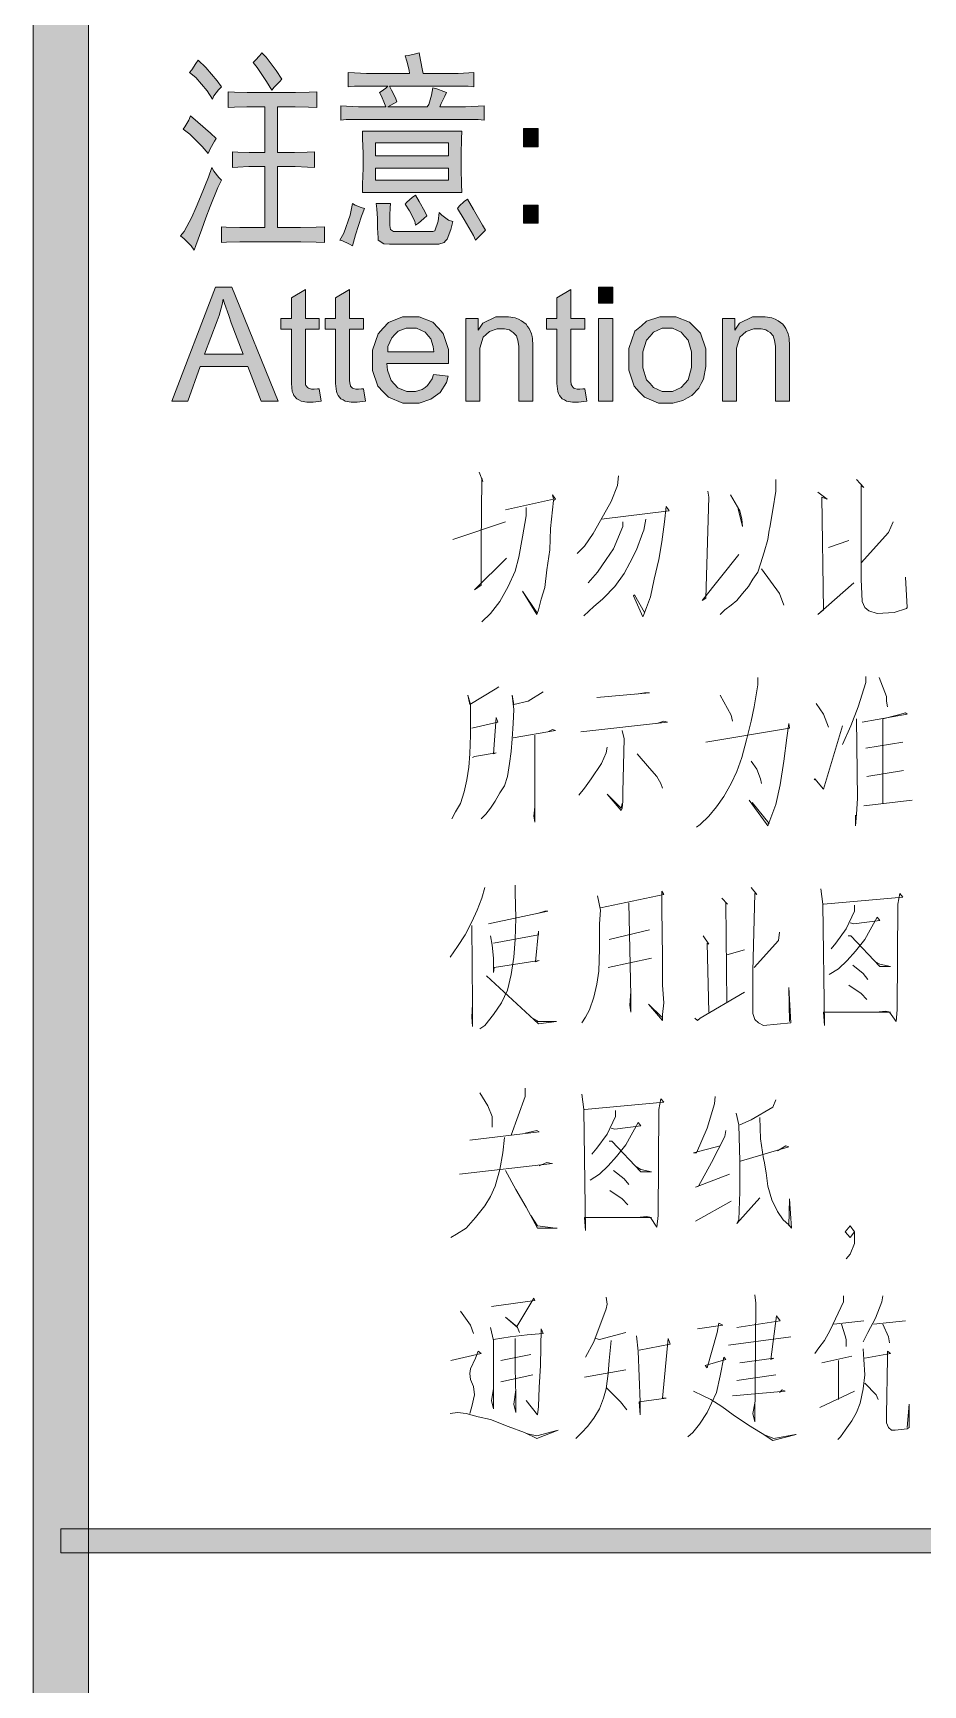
# Model space of a CAD drawing. Header units: millimetres. Extents: x 0 to 586, y 0 to 414.
# Drawn here: x 541.05 to 552.07, y 292.27 to 312.73 of the extents above; entities that cross this region are included whole.
import ezdxf

# ---------------------------------------------------------------- set-up
doc = ezdxf.new("R2010")
doc.units = ezdxf.units.MM

msp = doc.modelspace()

# ---------------------------------------------------------------- hatches: boundary and pattern name
h = msp.add_hatch(color=0)
h.dxf.hatch_style = 2
h.paths.add_polyline_path([(541.736139, 9.860139), (541.048222, 9.860139), (541.048222, 404.223361), (541.736139, 404.223361)])
h = msp.add_hatch(color=0)
h.dxf.hatch_style = 2
h.paths.add_polyline_path([(543.775194, 312.363556), (543.799889, 312.391778), (543.856333, 312.45175), (543.881028, 312.487028), (543.933944, 312.430583), (544.057417, 312.264778), (544.127972, 312.158944), (544.09975, 312.127194), (544.03625, 312.060167), (544.0045, 312.024889), (543.941, 312.130722), (543.824583, 312.303583)])
h = msp.add_hatch(color=0)
h.dxf.hatch_style = 2
h.paths.add_polyline_path([(545.24275, 312.074278), (545.175722, 312.074278), (545.027556, 312.07075), (544.949944, 312.063694), (544.949944, 312.240083), (545.031083, 312.236556), (545.17925, 312.2295), (545.24275, 312.2295), (545.708417, 312.2295), (545.704889, 312.271833), (545.676667, 312.381194), (545.6555, 312.448222), (545.697833, 312.45175), (545.786028, 312.472917), (545.831889, 312.487028), (545.846, 312.395306), (545.870694, 312.264778), (545.87775, 312.2295), (546.234056, 312.2295), (546.311667, 312.2295), (546.445722, 312.236556), (546.505694, 312.240083), (546.505694, 312.063694), (546.438667, 312.07075), (546.304611, 312.074278), (546.234056, 312.074278), (545.461472, 312.074278), (545.486167, 312.024889), (545.535556, 311.926111), (545.553194, 311.88025), (545.443833, 311.81675), (545.930667, 311.81675), (545.948306, 311.844972), (545.983583, 311.961389), (546.001222, 312.053111), (546.047083, 312.039), (546.135278, 312.00725), (546.170556, 311.993139), (546.145861, 311.947278), (546.103528, 311.859083), (546.085889, 311.81675), (546.318722, 311.81675), (546.403389, 311.81675), (546.562139, 311.823806), (546.636222, 311.827333), (546.636222, 311.650944), (546.562139, 311.658), (546.403389, 311.661528), (546.318722, 311.661528), (545.158083, 311.661528), (545.076944, 311.661528), (544.92525, 311.658), (544.858222, 311.650944), (544.858222, 311.827333), (544.928778, 311.823806), (545.080472, 311.81675), (545.158083, 311.81675), (545.415611, 311.81675), (545.4015, 311.859083), (545.362694, 311.947278), (545.338, 311.993139), (545.359167, 312.00725), (545.415611, 312.049583), (545.443833, 312.074278)])
h = msp.add_hatch(color=0)
h.dxf.hatch_style = 2
h.paths.add_polyline_path([(543.094333, 312.395306), (543.186056, 312.303583), (543.327167, 312.137778), (543.380083, 312.063694), (543.344806, 312.028417), (543.288361, 311.950806), (543.270722, 311.912), (543.203694, 312.014306), (543.062583, 312.180111), (542.984972, 312.240083), (543.013194, 312.275361), (543.066111, 312.352972)])
h = msp.add_hatch(color=0)
h.dxf.hatch_style = 2
h.paths.add_polyline_path([(544.223222, 311.993139), (544.297306, 311.993139), (544.466639, 311.996667), (544.561889, 312.003722), (544.561889, 311.806167), (544.459583, 311.813222), (544.293778, 311.81675), (544.230278, 311.81675), (544.075056, 311.81675), (544.075056, 311.248778), (544.223222, 311.248778), (544.286722, 311.248778), (544.441944, 311.255833), (544.533667, 311.259361), (544.533667, 311.065333), (544.445472, 311.068861), (544.293778, 311.075917), (544.223222, 311.075917), (544.075056, 311.075917), (544.075056, 310.320972), (544.269083, 310.320972), (544.360806, 310.320972), (544.554833, 310.328028), (544.657139, 310.331556), (544.657139, 310.137528), (544.554833, 310.141056), (544.364333, 310.144583), (544.276139, 310.144583), (543.711694, 310.144583), (543.609389, 310.144583), (543.443583, 310.141056), (543.380083, 310.137528), (543.380083, 310.331556), (543.440056, 310.328028), (543.609389, 310.320972), (543.71875, 310.320972), (543.919833, 310.320972), (543.919833, 311.075917), (543.796361, 311.075917), (543.722278, 311.075917), (543.584694, 311.068861), (543.517667, 311.065333), (543.517667, 311.259361), (543.584694, 311.255833), (543.725806, 311.248778), (543.803417, 311.248778), (543.919833, 311.248778), (543.919833, 311.81675), (543.775194, 311.81675), (543.697583, 311.81675), (543.542361, 311.813222), (543.46475, 311.806167), (543.46475, 312.003722), (543.542361, 311.996667), (543.701111, 311.993139), (543.78225, 311.993139)])
h = msp.add_hatch(color=0)
h.dxf.hatch_style = 2
h.paths.add_polyline_path([(542.999083, 311.703861), (543.087278, 311.62625), (543.246028, 311.488667), (543.316583, 311.425167), (543.295417, 311.389889), (543.2425, 311.298167), (543.217806, 311.238194), (543.143722, 311.326389), (542.9885, 311.478083), (542.907361, 311.538056), (542.928528, 311.569806), (542.977917, 311.650944)])
h = msp.add_hatch(color=0)
h.paths.add_polyline_path([(546.357528, 311.516889), (546.354, 311.421639), (546.350472, 311.231139), (546.350472, 311.135889), (546.350472, 311.047694), (546.354, 310.857194), (546.357528, 310.754889), (545.126333, 310.754889), (545.129861, 310.857194), (545.136917, 311.05475), (545.136917, 311.146472), (545.136917, 311.238194), (545.129861, 311.425167), (545.126333, 311.516889)])
h.paths.add_polyline_path([(546.19525, 311.209972), (546.19525, 311.37225), (545.288611, 311.37225), (545.288611, 311.209972)])
h.paths.add_polyline_path([(546.19525, 310.910111), (546.19525, 311.05475), (545.288611, 311.05475), (545.288611, 310.910111)])
h = msp.add_hatch(color=0)
h.dxf.hatch_style = 2
h.paths.add_polyline_path([(547.302972, 311.322861), (547.123056, 311.322861), (547.123056, 311.548639), (547.302972, 311.548639)])
h = msp.add_hatch(color=0)
h.dxf.hatch_style = 2
h.paths.add_polyline_path([(543.380083, 310.910111), (543.33775, 310.818389), (543.2425, 310.582028), (543.189583, 310.440917), (543.136667, 310.299806), (543.066111, 310.098722), (543.044944, 310.042278), (543.006139, 310.095194), (542.921472, 310.183389), (542.875611, 310.218667), (542.917944, 310.271583), (543.016722, 310.447972), (543.069639, 310.574972), (543.122556, 310.701972), (543.221333, 310.945389), (543.263667, 311.065333), (543.288361, 311.019472), (543.348333, 310.941861)])
h = msp.add_hatch(color=0)
h.dxf.hatch_style = 2
h.paths.add_polyline_path([(545.151028, 310.557333), (545.11575, 310.462083), (545.041667, 310.22925), (545.002861, 310.095194), (544.957, 310.119889), (544.879389, 310.155167), (544.847639, 310.16575), (544.897028, 310.250417), (544.974639, 310.476194), (545.002861, 310.620833), (545.038139, 310.599667), (545.112222, 310.567917)])
h = msp.add_hatch(color=0)
h.dxf.hatch_style = 2
h.paths.add_polyline_path([(545.475583, 310.620833), (545.472056, 310.564389), (545.468528, 310.472667), (545.468528, 310.433861), (545.468528, 310.405639), (545.468528, 310.345667), (545.472056, 310.320972), (545.475583, 310.296278), (545.510861, 310.271583), (545.546139, 310.271583), (546.001222, 310.271583), (546.025917, 310.278639), (546.064722, 310.398583), (546.078833, 310.507944), (546.110583, 310.472667), (546.19525, 310.412694), (546.248167, 310.395056), (546.223472, 310.296278), (546.177611, 310.176333), (546.156444, 310.155167), (546.138806, 310.137528), (546.071778, 310.116361), (546.025917, 310.116361), (545.461472, 310.116361), (545.394444, 310.119889), (545.323889, 310.16575), (545.320361, 310.204556), (545.316833, 310.239833), (545.313306, 310.331556), (545.313306, 310.384472), (545.313306, 310.433861), (545.30625, 310.553806), (545.299194, 310.620833)])
h = msp.add_hatch(color=0)
h.dxf.hatch_style = 2
h.paths.add_polyline_path([(545.786028, 310.723139), (545.828361, 310.645528), (545.898917, 310.518528), (545.923611, 310.465611), (545.888333, 310.433861), (545.821306, 310.377417), (545.786028, 310.352722), (545.775444, 310.398583), (545.708417, 310.529111), (545.6555, 310.61025), (545.676667, 310.634944), (545.743694, 310.691389)])
h = msp.add_hatch(color=0)
h.dxf.hatch_style = 2
h.paths.add_polyline_path([(546.428083, 310.67375), (546.502167, 310.543222), (546.615056, 310.352722), (546.650333, 310.289222), (546.618583, 310.253944), (546.555083, 310.193972), (546.526861, 310.16575), (546.502167, 310.222194), (546.389278, 310.41975), (546.304611, 310.557333), (546.325778, 310.585556), (546.389278, 310.642)])
h = msp.add_hatch(color=0)
h.dxf.hatch_style = 2
h.paths.add_polyline_path([(547.302972, 310.373889), (547.123056, 310.373889), (547.123056, 310.599667), (547.302972, 310.599667)])
h = msp.add_hatch(color=0)
h.paths.add_polyline_path([(542.76625, 308.172556), (543.309528, 309.583667), (543.510611, 309.583667), (544.085639, 308.172556), (543.873972, 308.172556), (543.708167, 308.599417), (543.119028, 308.599417), (542.963806, 308.172556)])
h.paths.add_polyline_path([(543.171944, 308.751111), (543.651722, 308.751111), (543.503556, 309.142694), (543.471806, 309.230889), (543.418889, 309.379056), (543.404778, 309.4355), (543.390667, 309.368472), (543.351861, 309.230889), (543.327167, 309.163861)])
h = msp.add_hatch(color=0)
h.dxf.hatch_style = 2
h.paths.add_polyline_path([(548.050861, 309.386111), (548.050861, 309.583667), (548.22725, 309.583667), (548.22725, 309.386111)])
h = msp.add_hatch(color=0)
h.dxf.hatch_style = 2
h.paths.add_polyline_path([(544.593639, 308.32425), (544.618333, 308.172556), (544.583056, 308.1655), (544.516028, 308.158444), (544.487806, 308.158444), (544.438417, 308.158444), (544.367861, 308.172556), (544.339639, 308.186667), (544.314944, 308.200778), (544.279667, 308.243111), (544.269083, 308.264278), (544.2585, 308.288972), (544.247917, 308.391278), (544.247917, 308.472417), (544.247917, 309.061556), (544.117389, 309.061556), (544.117389, 309.195611), (544.247917, 309.195611), (544.247917, 309.449611), (544.420778, 309.551917), (544.420778, 309.195611), (544.593639, 309.195611), (544.593639, 309.061556), (544.420778, 309.061556), (544.420778, 308.461833), (544.420778, 308.423028), (544.424306, 308.377167), (544.427833, 308.366583), (544.434889, 308.356), (544.449, 308.338361), (544.459583, 308.331306), (544.470167, 308.327778), (544.498389, 308.320722), (544.516028, 308.320722), (544.530139, 308.320722), (544.568944, 308.32425)])
h = msp.add_hatch(color=0)
h.dxf.hatch_style = 2
h.paths.add_polyline_path([(545.140444, 308.32425), (545.165139, 308.172556), (545.129861, 308.1655), (545.062833, 308.158444), (545.034611, 308.158444), (544.98875, 308.158444), (544.914667, 308.172556), (544.889972, 308.186667), (544.86175, 308.200778), (544.826472, 308.243111), (544.815889, 308.264278), (544.805306, 308.288972), (544.794722, 308.391278), (544.794722, 308.472417), (544.794722, 309.061556), (544.667722, 309.061556), (544.667722, 309.195611), (544.794722, 309.195611), (544.794722, 309.449611), (544.967583, 309.551917), (544.967583, 309.195611), (545.140444, 309.195611), (545.140444, 309.061556), (544.967583, 309.061556), (544.967583, 308.461833), (544.967583, 308.423028), (544.974639, 308.377167), (544.978167, 308.366583), (544.981694, 308.356), (544.995806, 308.338361), (545.006389, 308.331306), (545.016972, 308.327778), (545.045194, 308.320722), (545.066361, 308.320722), (545.080472, 308.320722), (545.11575, 308.32425)])
h = msp.add_hatch(color=0)
h.dxf.hatch_style = 2
h.paths.add_polyline_path([(547.881528, 308.32425), (547.906222, 308.172556), (547.870944, 308.1655), (547.803917, 308.158444), (547.775694, 308.158444), (547.729833, 308.158444), (547.65575, 308.172556), (547.631056, 308.186667), (547.602833, 308.200778), (547.567556, 308.243111), (547.556972, 308.264278), (547.546389, 308.288972), (547.535806, 308.391278), (547.535806, 308.472417), (547.535806, 309.061556), (547.405278, 309.061556), (547.405278, 309.195611), (547.535806, 309.195611), (547.535806, 309.449611), (547.708667, 309.551917), (547.708667, 309.195611), (547.881528, 309.195611), (547.881528, 309.061556), (547.708667, 309.061556), (547.708667, 308.461833), (547.708667, 308.423028), (547.712194, 308.377167), (547.71925, 308.366583), (547.722778, 308.356), (547.736889, 308.338361), (547.747472, 308.331306), (547.758056, 308.327778), (547.786278, 308.320722), (547.807444, 308.320722), (547.821556, 308.320722), (547.856833, 308.32425)])
h = msp.add_hatch(color=0)
h.paths.add_polyline_path([(546.008278, 308.500639), (546.188194, 308.479472), (546.167028, 308.401861), (546.089417, 308.278389), (546.032972, 308.236056), (545.973, 308.193722), (545.828361, 308.147861), (545.740167, 308.147861), (545.627278, 308.147861), (545.450889, 308.218417), (545.383861, 308.285444), (545.316833, 308.356), (545.253333, 308.550028), (545.253333, 308.6735), (545.253333, 308.804028), (545.320361, 309.005111), (545.383861, 309.075667), (545.450889, 309.146222), (545.62375, 309.216778), (545.729583, 309.216778), (545.831889, 309.216778), (546.001222, 309.14975), (546.064722, 309.079194), (546.128222, 309.008639), (546.19525, 308.811083), (546.19525, 308.684083), (546.19525, 308.655861), (546.19525, 308.638222), (545.429722, 308.638222), (545.436778, 308.553556), (545.482639, 308.426556), (545.524972, 308.380694), (545.567306, 308.334833), (545.676667, 308.2925), (545.740167, 308.2925), (545.786028, 308.2925), (545.867167, 308.317194), (545.902444, 308.341889), (545.934194, 308.366583), (545.990639, 308.447722)])
h.paths.add_polyline_path([(545.440306, 308.782861), (546.011806, 308.782861), (546.00475, 308.846361), (545.973, 308.941611), (545.944778, 308.976889), (545.902444, 309.026278), (545.796611, 309.075667), (545.729583, 309.075667), (545.669611, 309.075667), (545.570833, 309.036861), (545.5285, 308.994528), (545.489694, 308.955722), (545.443833, 308.849889)])
h = msp.add_hatch(color=0)
h.dxf.hatch_style = 2
h.paths.add_polyline_path([(546.406917, 308.172556), (546.406917, 309.195611), (546.562139, 309.195611), (546.562139, 309.050972), (546.618583, 309.135639), (546.780861, 309.216778), (546.886694, 309.216778), (546.936083, 309.216778), (547.02075, 309.202667), (547.059556, 309.185028), (547.098361, 309.167389), (547.154806, 309.125056), (547.172444, 309.096833), (547.193611, 309.072139), (547.221833, 309.005111), (547.228889, 308.969833), (547.232417, 308.945139), (547.235944, 308.860472), (547.235944, 308.8005), (547.235944, 308.172556), (547.063083, 308.172556), (547.063083, 308.793444), (547.063083, 308.846361), (547.0525, 308.9275), (547.041917, 308.952194), (547.034861, 308.980417), (546.996056, 309.02275), (546.971361, 309.036861), (546.946667, 309.0545), (546.886694, 309.068611), (546.851417, 309.068611), (546.794972, 309.068611), (546.699722, 309.033333), (546.660917, 308.998056), (546.622111, 308.962778), (546.579778, 308.828722), (546.579778, 308.729944), (546.579778, 308.172556)])
h = msp.add_hatch(color=0)
h.dxf.hatch_style = 2
h.paths.add_polyline_path([(548.050861, 308.172556), (548.050861, 309.195611), (548.22725, 309.195611), (548.22725, 308.172556)])
h = msp.add_hatch(color=0)
h.paths.add_polyline_path([(548.424806, 308.684083), (548.424806, 308.825194), (548.502417, 309.036861), (548.583556, 309.103889), (548.647056, 309.160333), (548.809333, 309.216778), (548.904583, 309.216778), (549.010417, 309.216778), (549.17975, 309.14975), (549.246778, 309.079194), (549.313806, 309.012167), (549.380833, 308.818139), (549.380833, 308.698194), (549.380833, 308.599417), (549.352611, 308.444194), (549.324389, 308.38775), (549.292639, 308.331306), (549.207972, 308.243111), (549.151528, 308.211361), (549.095083, 308.179611), (548.971611, 308.147861), (548.904583, 308.147861), (548.795222, 308.147861), (548.622361, 308.218417), (548.555333, 308.285444), (548.491833, 308.356), (548.424806, 308.553556)])
h.paths.add_polyline_path([(548.601194, 308.684083), (548.601194, 308.585306), (548.643528, 308.437139), (548.689389, 308.38775), (548.731722, 308.341889), (548.837556, 308.2925), (548.904583, 308.2925), (548.968083, 308.2925), (549.073917, 308.341889), (549.119778, 308.391278), (549.162111, 308.437139), (549.204444, 308.588833), (549.204444, 308.687611), (549.204444, 308.782861), (549.162111, 308.9275), (549.11625, 308.976889), (549.073917, 309.026278), (548.968083, 309.075667), (548.904583, 309.075667), (548.837556, 309.075667), (548.731722, 309.026278), (548.689389, 308.976889), (548.643528, 308.9275), (548.601194, 308.782861)])
h = msp.add_hatch(color=0)
h.dxf.hatch_style = 2
h.paths.add_polyline_path([(549.585444, 308.172556), (549.585444, 309.195611), (549.740667, 309.195611), (549.740667, 309.050972), (549.797111, 309.135639), (549.959389, 309.216778), (550.06875, 309.216778), (550.114611, 309.216778), (550.199278, 309.202667), (550.238083, 309.185028), (550.276889, 309.167389), (550.333333, 309.125056), (550.3545, 309.096833), (550.372139, 309.072139), (550.400361, 309.005111), (550.407417, 308.969833), (550.410944, 308.945139), (550.414472, 308.860472), (550.414472, 308.8005), (550.414472, 308.172556), (550.241611, 308.172556), (550.241611, 308.793444), (550.241611, 308.846361), (550.231028, 308.9275), (550.223972, 308.952194), (550.213389, 308.980417), (550.178111, 309.02275), (550.149889, 309.036861), (550.125194, 309.0545), (550.065222, 309.068611), (550.029944, 309.068611), (549.9735, 309.068611), (549.87825, 309.033333), (549.839444, 308.998056), (549.800639, 308.962778), (549.758306, 308.828722), (549.758306, 308.729944), (549.758306, 308.172556)])
h = msp.add_hatch(color=0)
h.dxf.hatch_style = 2
h.paths.add_polyline_path([(541.390417, 293.906222), (541.390417, 294.202556), (575.772139, 294.202556), (575.772139, 293.906222)])

# ---------------------------------------------------------------- linework, layer by layer
at = {"color": 0, "lineweight": 0}
for points in [[(541.736139, 9.860139), (541.048222, 9.860139), (541.048222, 404.223361), (541.736139, 404.223361)], [(543.775194, 312.363556), (543.799889, 312.391778), (543.856333, 312.45175), (543.881028, 312.487028), (543.933944, 312.430583), (544.057417, 312.264778), (544.127972, 312.158944), (544.09975, 312.127194), (544.03625, 312.060167), (544.0045, 312.024889), (543.941, 312.130722), (543.824583, 312.303583)], [(545.24275, 312.074278), (545.175722, 312.074278), (545.027556, 312.07075), (544.949944, 312.063694), (544.949944, 312.240083), (545.031083, 312.236556), (545.17925, 312.2295), (545.24275, 312.2295), (545.708417, 312.2295), (545.704889, 312.271833), (545.676667, 312.381194), (545.6555, 312.448222), (545.697833, 312.45175), (545.786028, 312.472917), (545.831889, 312.487028), (545.846, 312.395306), (545.870694, 312.264778), (545.87775, 312.2295), (546.234056, 312.2295), (546.311667, 312.2295), (546.445722, 312.236556), (546.505694, 312.240083), (546.505694, 312.063694), (546.438667, 312.07075), (546.304611, 312.074278), (546.234056, 312.074278), (545.461472, 312.074278), (545.486167, 312.024889), (545.535556, 311.926111), (545.553194, 311.88025), (545.443833, 311.81675), (545.930667, 311.81675), (545.948306, 311.844972), (545.983583, 311.961389), (546.001222, 312.053111), (546.047083, 312.039), (546.135278, 312.00725), (546.170556, 311.993139), (546.145861, 311.947278), (546.103528, 311.859083), (546.085889, 311.81675), (546.318722, 311.81675), (546.403389, 311.81675), (546.562139, 311.823806), (546.636222, 311.827333), (546.636222, 311.650944), (546.562139, 311.658), (546.403389, 311.661528), (546.318722, 311.661528), (545.158083, 311.661528), (545.076944, 311.661528), (544.92525, 311.658), (544.858222, 311.650944), (544.858222, 311.827333), (544.928778, 311.823806), (545.080472, 311.81675), (545.158083, 311.81675), (545.415611, 311.81675), (545.4015, 311.859083), (545.362694, 311.947278), (545.338, 311.993139), (545.359167, 312.00725), (545.415611, 312.049583), (545.443833, 312.074278)], [(543.094333, 312.395306), (543.186056, 312.303583), (543.327167, 312.137778), (543.380083, 312.063694), (543.344806, 312.028417), (543.288361, 311.950806), (543.270722, 311.912), (543.203694, 312.014306), (543.062583, 312.180111), (542.984972, 312.240083), (543.013194, 312.275361), (543.066111, 312.352972)], [(544.223222, 311.993139), (544.297306, 311.993139), (544.466639, 311.996667), (544.561889, 312.003722), (544.561889, 311.806167), (544.459583, 311.813222), (544.293778, 311.81675), (544.230278, 311.81675), (544.075056, 311.81675), (544.075056, 311.248778), (544.223222, 311.248778), (544.286722, 311.248778), (544.441944, 311.255833), (544.533667, 311.259361), (544.533667, 311.065333), (544.445472, 311.068861), (544.293778, 311.075917), (544.223222, 311.075917), (544.075056, 311.075917), (544.075056, 310.320972), (544.269083, 310.320972), (544.360806, 310.320972), (544.554833, 310.328028), (544.657139, 310.331556), (544.657139, 310.137528), (544.554833, 310.141056), (544.364333, 310.144583), (544.276139, 310.144583), (543.711694, 310.144583), (543.609389, 310.144583), (543.443583, 310.141056), (543.380083, 310.137528), (543.380083, 310.331556), (543.440056, 310.328028), (543.609389, 310.320972), (543.71875, 310.320972), (543.919833, 310.320972), (543.919833, 311.075917), (543.796361, 311.075917), (543.722278, 311.075917), (543.584694, 311.068861), (543.517667, 311.065333), (543.517667, 311.259361), (543.584694, 311.255833), (543.725806, 311.248778), (543.803417, 311.248778), (543.919833, 311.248778), (543.919833, 311.81675), (543.775194, 311.81675), (543.697583, 311.81675), (543.542361, 311.813222), (543.46475, 311.806167), (543.46475, 312.003722), (543.542361, 311.996667), (543.701111, 311.993139), (543.78225, 311.993139)], [(542.999083, 311.703861), (543.087278, 311.62625), (543.246028, 311.488667), (543.316583, 311.425167), (543.295417, 311.389889), (543.2425, 311.298167), (543.217806, 311.238194), (543.143722, 311.326389), (542.9885, 311.478083), (542.907361, 311.538056), (542.928528, 311.569806), (542.977917, 311.650944)], [(546.357528, 311.516889), (546.354, 311.421639), (546.350472, 311.231139), (546.350472, 311.135889), (546.350472, 311.047694), (546.354, 310.857194), (546.357528, 310.754889), (545.126333, 310.754889), (545.129861, 310.857194), (545.136917, 311.05475), (545.136917, 311.146472), (545.136917, 311.238194), (545.129861, 311.425167), (545.126333, 311.516889)], [(547.302972, 311.322861), (547.123056, 311.322861), (547.123056, 311.548639), (547.302972, 311.548639)], [(546.19525, 311.209972), (546.19525, 311.37225), (545.288611, 311.37225), (545.288611, 311.209972)], [(543.380083, 310.910111), (543.33775, 310.818389), (543.2425, 310.582028), (543.189583, 310.440917), (543.136667, 310.299806), (543.066111, 310.098722), (543.044944, 310.042278), (543.006139, 310.095194), (542.921472, 310.183389), (542.875611, 310.218667), (542.917944, 310.271583), (543.016722, 310.447972), (543.069639, 310.574972), (543.122556, 310.701972), (543.221333, 310.945389), (543.263667, 311.065333), (543.288361, 311.019472), (543.348333, 310.941861)], [(546.19525, 310.910111), (546.19525, 311.05475), (545.288611, 311.05475), (545.288611, 310.910111)], [(545.151028, 310.557333), (545.11575, 310.462083), (545.041667, 310.22925), (545.002861, 310.095194), (544.957, 310.119889), (544.879389, 310.155167), (544.847639, 310.16575), (544.897028, 310.250417), (544.974639, 310.476194), (545.002861, 310.620833), (545.038139, 310.599667), (545.112222, 310.567917)], [(545.475583, 310.620833), (545.472056, 310.564389), (545.468528, 310.472667), (545.468528, 310.433861), (545.468528, 310.405639), (545.468528, 310.345667), (545.472056, 310.320972), (545.475583, 310.296278), (545.510861, 310.271583), (545.546139, 310.271583), (546.001222, 310.271583), (546.025917, 310.278639), (546.064722, 310.398583), (546.078833, 310.507944), (546.110583, 310.472667), (546.19525, 310.412694), (546.248167, 310.395056), (546.223472, 310.296278), (546.177611, 310.176333), (546.156444, 310.155167), (546.138806, 310.137528), (546.071778, 310.116361), (546.025917, 310.116361), (545.461472, 310.116361), (545.394444, 310.119889), (545.323889, 310.16575), (545.320361, 310.204556), (545.316833, 310.239833), (545.313306, 310.331556), (545.313306, 310.384472), (545.313306, 310.433861), (545.30625, 310.553806), (545.299194, 310.620833)], [(545.786028, 310.723139), (545.828361, 310.645528), (545.898917, 310.518528), (545.923611, 310.465611), (545.888333, 310.433861), (545.821306, 310.377417), (545.786028, 310.352722), (545.775444, 310.398583), (545.708417, 310.529111), (545.6555, 310.61025), (545.676667, 310.634944), (545.743694, 310.691389)], [(546.428083, 310.67375), (546.502167, 310.543222), (546.615056, 310.352722), (546.650333, 310.289222), (546.618583, 310.253944), (546.555083, 310.193972), (546.526861, 310.16575), (546.502167, 310.222194), (546.389278, 310.41975), (546.304611, 310.557333), (546.325778, 310.585556), (546.389278, 310.642)], [(547.302972, 310.373889), (547.123056, 310.373889), (547.123056, 310.599667), (547.302972, 310.599667)], [(542.76625, 308.172556), (543.309528, 309.583667), (543.510611, 309.583667), (544.085639, 308.172556), (543.873972, 308.172556), (543.708167, 308.599417), (543.119028, 308.599417), (542.963806, 308.172556)], [(548.050861, 309.386111), (548.050861, 309.583667), (548.22725, 309.583667), (548.22725, 309.386111)], [(543.171944, 308.751111), (543.651722, 308.751111), (543.503556, 309.142694), (543.471806, 309.230889), (543.418889, 309.379056), (543.404778, 309.4355), (543.390667, 309.368472), (543.351861, 309.230889), (543.327167, 309.163861)], [(544.593639, 308.32425), (544.618333, 308.172556), (544.583056, 308.1655), (544.516028, 308.158444), (544.487806, 308.158444), (544.438417, 308.158444), (544.367861, 308.172556), (544.339639, 308.186667), (544.314944, 308.200778), (544.279667, 308.243111), (544.269083, 308.264278), (544.2585, 308.288972), (544.247917, 308.391278), (544.247917, 308.472417), (544.247917, 309.061556), (544.117389, 309.061556), (544.117389, 309.195611), (544.247917, 309.195611), (544.247917, 309.449611), (544.420778, 309.551917), (544.420778, 309.195611), (544.593639, 309.195611), (544.593639, 309.061556), (544.420778, 309.061556), (544.420778, 308.461833), (544.420778, 308.423028), (544.424306, 308.377167), (544.427833, 308.366583), (544.434889, 308.356), (544.449, 308.338361), (544.459583, 308.331306), (544.470167, 308.327778), (544.498389, 308.320722), (544.516028, 308.320722), (544.530139, 308.320722), (544.568944, 308.32425)], [(545.140444, 308.32425), (545.165139, 308.172556), (545.129861, 308.1655), (545.062833, 308.158444), (545.034611, 308.158444), (544.98875, 308.158444), (544.914667, 308.172556), (544.889972, 308.186667), (544.86175, 308.200778), (544.826472, 308.243111), (544.815889, 308.264278), (544.805306, 308.288972), (544.794722, 308.391278), (544.794722, 308.472417), (544.794722, 309.061556), (544.667722, 309.061556), (544.667722, 309.195611), (544.794722, 309.195611), (544.794722, 309.449611), (544.967583, 309.551917), (544.967583, 309.195611), (545.140444, 309.195611), (545.140444, 309.061556), (544.967583, 309.061556), (544.967583, 308.461833), (544.967583, 308.423028), (544.974639, 308.377167), (544.978167, 308.366583), (544.981694, 308.356), (544.995806, 308.338361), (545.006389, 308.331306), (545.016972, 308.327778), (545.045194, 308.320722), (545.066361, 308.320722), (545.080472, 308.320722), (545.11575, 308.32425)], [(547.881528, 308.32425), (547.906222, 308.172556), (547.870944, 308.1655), (547.803917, 308.158444), (547.775694, 308.158444), (547.729833, 308.158444), (547.65575, 308.172556), (547.631056, 308.186667), (547.602833, 308.200778), (547.567556, 308.243111), (547.556972, 308.264278), (547.546389, 308.288972), (547.535806, 308.391278), (547.535806, 308.472417), (547.535806, 309.061556), (547.405278, 309.061556), (547.405278, 309.195611), (547.535806, 309.195611), (547.535806, 309.449611), (547.708667, 309.551917), (547.708667, 309.195611), (547.881528, 309.195611), (547.881528, 309.061556), (547.708667, 309.061556), (547.708667, 308.461833), (547.708667, 308.423028), (547.712194, 308.377167), (547.71925, 308.366583), (547.722778, 308.356), (547.736889, 308.338361), (547.747472, 308.331306), (547.758056, 308.327778), (547.786278, 308.320722), (547.807444, 308.320722), (547.821556, 308.320722), (547.856833, 308.32425)], [(546.008278, 308.500639), (546.188194, 308.479472), (546.167028, 308.401861), (546.089417, 308.278389), (546.032972, 308.236056), (545.973, 308.193722), (545.828361, 308.147861), (545.740167, 308.147861), (545.627278, 308.147861), (545.450889, 308.218417), (545.383861, 308.285444), (545.316833, 308.356), (545.253333, 308.550028), (545.253333, 308.6735), (545.253333, 308.804028), (545.320361, 309.005111), (545.383861, 309.075667), (545.450889, 309.146222), (545.62375, 309.216778), (545.729583, 309.216778), (545.831889, 309.216778), (546.001222, 309.14975), (546.064722, 309.079194), (546.128222, 309.008639), (546.19525, 308.811083), (546.19525, 308.684083), (546.19525, 308.655861), (546.19525, 308.638222), (545.429722, 308.638222), (545.436778, 308.553556), (545.482639, 308.426556), (545.524972, 308.380694), (545.567306, 308.334833), (545.676667, 308.2925), (545.740167, 308.2925), (545.786028, 308.2925), (545.867167, 308.317194), (545.902444, 308.341889), (545.934194, 308.366583), (545.990639, 308.447722)], [(546.406917, 308.172556), (546.406917, 309.195611), (546.562139, 309.195611), (546.562139, 309.050972), (546.618583, 309.135639), (546.780861, 309.216778), (546.886694, 309.216778), (546.936083, 309.216778), (547.02075, 309.202667), (547.059556, 309.185028), (547.098361, 309.167389), (547.154806, 309.125056), (547.172444, 309.096833), (547.193611, 309.072139), (547.221833, 309.005111), (547.228889, 308.969833), (547.232417, 308.945139), (547.235944, 308.860472), (547.235944, 308.8005), (547.235944, 308.172556), (547.063083, 308.172556), (547.063083, 308.793444), (547.063083, 308.846361), (547.0525, 308.9275), (547.041917, 308.952194), (547.034861, 308.980417), (546.996056, 309.02275), (546.971361, 309.036861), (546.946667, 309.0545), (546.886694, 309.068611), (546.851417, 309.068611), (546.794972, 309.068611), (546.699722, 309.033333), (546.660917, 308.998056), (546.622111, 308.962778), (546.579778, 308.828722), (546.579778, 308.729944), (546.579778, 308.172556)], [(548.050861, 308.172556), (548.050861, 309.195611), (548.22725, 309.195611), (548.22725, 308.172556)], [(548.424806, 308.684083), (548.424806, 308.825194), (548.502417, 309.036861), (548.583556, 309.103889), (548.647056, 309.160333), (548.809333, 309.216778), (548.904583, 309.216778), (549.010417, 309.216778), (549.17975, 309.14975), (549.246778, 309.079194), (549.313806, 309.012167), (549.380833, 308.818139), (549.380833, 308.698194), (549.380833, 308.599417), (549.352611, 308.444194), (549.324389, 308.38775), (549.292639, 308.331306), (549.207972, 308.243111), (549.151528, 308.211361), (549.095083, 308.179611), (548.971611, 308.147861), (548.904583, 308.147861), (548.795222, 308.147861), (548.622361, 308.218417), (548.555333, 308.285444), (548.491833, 308.356), (548.424806, 308.553556)], [(549.585444, 308.172556), (549.585444, 309.195611), (549.740667, 309.195611), (549.740667, 309.050972), (549.797111, 309.135639), (549.959389, 309.216778), (550.06875, 309.216778), (550.114611, 309.216778), (550.199278, 309.202667), (550.238083, 309.185028), (550.276889, 309.167389), (550.333333, 309.125056), (550.3545, 309.096833), (550.372139, 309.072139), (550.400361, 309.005111), (550.407417, 308.969833), (550.410944, 308.945139), (550.414472, 308.860472), (550.414472, 308.8005), (550.414472, 308.172556), (550.241611, 308.172556), (550.241611, 308.793444), (550.241611, 308.846361), (550.231028, 308.9275), (550.223972, 308.952194), (550.213389, 308.980417), (550.178111, 309.02275), (550.149889, 309.036861), (550.125194, 309.0545), (550.065222, 309.068611), (550.029944, 309.068611), (549.9735, 309.068611), (549.87825, 309.033333), (549.839444, 308.998056), (549.800639, 308.962778), (549.758306, 308.828722), (549.758306, 308.729944), (549.758306, 308.172556)], [(545.440306, 308.782861), (546.011806, 308.782861), (546.00475, 308.846361), (545.973, 308.941611), (545.944778, 308.976889), (545.902444, 309.026278), (545.796611, 309.075667), (545.729583, 309.075667), (545.669611, 309.075667), (545.570833, 309.036861), (545.5285, 308.994528), (545.489694, 308.955722), (545.443833, 308.849889)], [(548.601194, 308.684083), (548.601194, 308.585306), (548.643528, 308.437139), (548.689389, 308.38775), (548.731722, 308.341889), (548.837556, 308.2925), (548.904583, 308.2925), (548.968083, 308.2925), (549.073917, 308.341889), (549.119778, 308.391278), (549.162111, 308.437139), (549.204444, 308.588833), (549.204444, 308.687611), (549.204444, 308.782861), (549.162111, 308.9275), (549.11625, 308.976889), (549.073917, 309.026278), (548.968083, 309.075667), (548.904583, 309.075667), (548.837556, 309.075667), (548.731722, 309.026278), (548.689389, 308.976889), (548.643528, 308.9275), (548.601194, 308.782861)], [(541.390417, 293.906222), (541.390417, 294.202556), (575.772139, 294.202556), (575.772139, 293.906222)]]:
    msp.add_lwpolyline(points, close=True, dxfattribs=at)
for points in [[(546.572722, 307.290611), (546.618583, 307.174194), (546.608, 307.216528), (546.597417, 306.3875), (546.597417, 305.890083), (546.516278, 305.833639), (546.911389, 306.225222)], [(548.297806, 307.24475), (548.287222, 307.128333), (548.206083, 306.92725), (548.075556, 306.690889), (547.983833, 306.532139), (547.878, 306.373389), (547.786278, 306.285194)], [(550.245139, 307.202417), (550.245139, 307.086), (550.245139, 307.057778), (550.209861, 306.824944), (550.174583, 306.606222), (550.164, 306.574472), (550.149889, 306.458056), (550.104028, 306.299306), (550.058167, 306.154667), (550.022889, 306.052361), (549.962917, 305.964167), (549.906472, 305.875972), (549.835917, 305.787778), (549.765361, 305.703111), (549.694806, 305.643139), (549.613667, 305.586694), (549.557222, 305.526722)], [(551.247028, 307.202417), (551.33875, 307.100111), (551.303472, 307.128333), (551.303472, 306.824944), (551.303472, 306.518028), (551.303472, 306.239333), (551.303472, 306.03825), (551.303472, 306.024139), (551.303472, 305.964167), (551.317583, 305.689), (551.349333, 305.614917), (551.398722, 305.572583), (551.501028, 305.540833), (551.712694, 305.554944), (551.864389, 305.600806), (551.874972, 305.614917), (551.853806, 305.992389)], [(546.900806, 306.824944), (547.493472, 306.955472), (547.482889, 307.011917), (547.518167, 306.955472), (547.493472, 306.941361), (547.458194, 306.592111), (547.447611, 306.327528), (547.412333, 306.080583), (547.387639, 305.861861), (547.341778, 305.717222), (547.3065, 305.586694), (547.285333, 305.526722), (547.108944, 305.819528), (547.285333, 305.554944)], [(549.405528, 307.057778), (549.416111, 306.983694), (549.380833, 305.731333), (549.334972, 305.703111), (549.790056, 306.271083)], [(549.684222, 307.011917), (549.800639, 306.810833), (549.825333, 306.708528), (549.835917, 306.620333), (549.779472, 306.839056)], [(550.76725, 307.043667), (550.883667, 306.955472), (550.816639, 306.983694), (550.837806, 305.586694), (550.76725, 305.526722), (551.21175, 305.921833)], [(547.154806, 306.853167), (547.154806, 306.750861), (547.108944, 306.489806), (547.063083, 306.239333), (547.017222, 306.066472), (546.932556, 305.875972), (546.83025, 305.689), (546.713833, 305.540833), (546.608, 305.438528)], [(548.636472, 306.708528), (548.611778, 306.574472), (548.601194, 306.54625), (548.520056, 306.327528), (548.438917, 306.168778), (548.368361, 306.03825), (548.251944, 305.875972), (548.110833, 305.731333), (548.10025, 305.717222), (547.994417, 305.629028), (547.867417, 305.512611)], [(548.089667, 306.708528), (548.92575, 306.810833), (548.890472, 306.867278), (548.869306, 306.676778), (548.834028, 306.429833), (548.79875, 306.211111), (548.742306, 305.964167), (548.692917, 305.745444), (548.647056, 305.614917), (548.611778, 305.526722), (548.601194, 305.4985), (548.484778, 305.759556), (548.495361, 305.773667), (548.622361, 305.554944)], [(546.248167, 306.458056), (546.900806, 306.676778)], [(548.35425, 306.676778), (548.35425, 306.620333), (548.237833, 306.341639), (548.146111, 306.211111), (548.040278, 306.052361), (547.923861, 305.921833)], [(551.303472, 306.168778), (551.642139, 306.54625), (551.702111, 306.676778)], [(550.897778, 306.359278), (551.151778, 306.443944)], [(550.347444, 305.643139), (550.291, 305.787778), (550.06875, 306.094694)], [(550.022889, 304.747083), (550.022889, 304.658889), (549.977028, 304.383722), (549.94175, 304.207333), (549.881778, 303.9745), (549.825333, 303.755778), (549.765361, 303.582917), (549.694806, 303.43475), (549.603083, 303.276), (549.511361, 303.145472), (549.416111, 303.029056), (549.310278, 302.92675), (549.264417, 302.895)], [(551.363444, 304.761194), (551.363444, 304.687111), (551.268194, 304.383722), (551.176472, 304.150889), (551.070639, 303.918056)], [(551.525722, 304.747083), (551.617444, 304.51425), (551.617444, 304.454278), (551.631556, 304.383722)], [(546.816139, 304.630667), (546.770278, 304.602444), (546.456306, 304.411944), (546.431611, 304.528361), (546.466889, 304.411944), (546.466889, 304.034472), (546.456306, 303.801639), (546.445722, 303.639361), (546.421028, 303.480611), (546.38575, 303.332444), (546.339889, 303.187806), (546.279917, 303.0855), (546.234056, 302.997306)], [(547.366472, 304.570694), (547.1795, 304.454278), (547.003111, 304.411944), (546.981944, 304.528361), (547.003111, 304.351972), (546.992528, 304.179111), (546.981944, 303.988611), (546.967833, 303.829861), (546.946667, 303.681694), (546.921972, 303.522944), (546.886694, 303.406528), (546.83025, 303.318333), (546.770278, 303.216028), (546.713833, 303.131361), (546.653861, 303.057278), (546.597417, 302.997306)], [(548.029694, 304.500139), (548.682333, 304.556583), (548.622361, 304.556583), (548.520056, 304.542472)], [(549.708917, 304.207333), (549.694806, 304.281417), (549.557222, 304.528361)], [(546.491583, 303.755778), (546.516278, 303.769889), (546.784389, 303.81575), (546.749111, 303.801639), (546.784389, 304.253194), (546.805556, 304.193222), (546.481, 304.119139)], [(550.746083, 304.426056), (550.837806, 304.295528), (550.897778, 304.13325)], [(551.317583, 304.193222), (551.874972, 304.295528), (551.853806, 304.309639), (551.747972, 304.281417), (551.571583, 304.235556), (551.571583, 303.187806)], [(546.992528, 304.002722), (547.518167, 304.090917), (547.482889, 304.105028), (547.422917, 304.076806)], [(547.832139, 304.076806), (548.904583, 304.193222), (548.858722, 304.207333), (548.774056, 304.179111)], [(548.343667, 304.090917), (548.368361, 303.988611), (548.35425, 303.332444), (548.35425, 303.216028), (548.343667, 303.131361), (548.333083, 303.099611), (548.156694, 303.304222), (548.333083, 303.131361), (548.343667, 303.187806)], [(549.917056, 303.230139), (550.128722, 302.940861), (550.149889, 302.912639), (550.245139, 303.173694), (550.301583, 303.420639), (550.347444, 303.713444), (550.382722, 304.002722), (550.407417, 304.179111), (550.418, 304.119139), (549.380833, 303.946278)], [(550.721389, 303.480611), (550.731972, 303.494722), (550.837806, 303.364194), (551.070639, 304.150889)], [(551.247028, 304.235556), (551.257611, 303.247778), (551.247028, 303.057278), (551.232917, 302.912639), (551.232917, 303.043167)], [(547.260639, 304.034472), (547.260639, 302.954972), (547.250056, 303.029056), (547.260639, 303.145472)], [(548.156694, 303.886306), (548.146111, 303.81575), (548.089667, 303.681694), (547.959139, 303.494722), (547.878, 303.378306), (547.807444, 303.290111)], [(551.363444, 303.872194), (551.818528, 303.946278)], [(548.530639, 303.801639), (548.682333, 303.62525), (548.774056, 303.522944), (548.823444, 303.43475), (548.844611, 303.378306)], [(549.94175, 303.713444), (550.012306, 303.611139), (550.058167, 303.494722), (550.06875, 303.43475)], [(551.374028, 303.522944), (551.829111, 303.597028)], [(551.33875, 303.159583), (551.934944, 303.230139)], [(549.952333, 303.201917), (550.164, 302.940861), (550.149889, 302.940861)], [(546.643278, 302.147111), (546.608, 302.013056), (546.548028, 301.868417), (546.481, 301.723778), (546.399861, 301.5615), (546.304611, 301.416861), (546.212889, 301.286333)], [(547.017222, 302.175333), (547.017222, 302.087139), (547.027806, 301.766111), (547.017222, 301.505056), (547.003111, 301.286333), (546.967833, 301.067611), (546.921972, 300.877111), (546.851417, 300.718361), (546.749111, 300.573722), (546.643278, 300.439667), (546.583306, 300.397333)], [(548.040278, 302.044806), (548.075556, 301.868417), (548.064972, 301.695556), (548.064972, 301.388639), (548.054389, 301.109944), (548.029694, 300.951194), (547.994417, 300.788917), (547.937972, 300.630167), (547.888583, 300.541972), (547.842722, 300.471417)], [(548.075556, 301.896639), (548.858722, 302.058917), (548.834028, 302.10125), (548.834028, 301.882528), (548.844611, 301.286333), (548.844611, 300.979417), (548.844611, 300.937083), (548.858722, 300.718361), (548.844611, 300.573722), (548.844611, 300.499639), (548.67175, 300.70425), (548.834028, 300.541972)], [(549.578389, 302.013056), (549.648944, 301.9425), (549.627778, 301.956611), (549.638361, 300.718361)], [(549.94175, 302.147111), (550.012306, 302.058917), (549.987611, 302.073028), (549.962917, 301.109944), (549.962917, 300.70425), (549.962917, 300.587833), (549.987611, 300.51375), (550.033472, 300.471417), (550.093444, 300.439667), (550.432111, 300.471417), (550.407417, 300.908861), (550.418, 300.485528)], [(550.802528, 302.129472), (550.827222, 301.9425), (550.848389, 300.439667), (550.837806, 300.601944), (551.666833, 300.601944), (551.606861, 300.616056), (551.490444, 300.601944)], [(550.837806, 301.9425), (551.818528, 302.027167), (551.78325, 302.073028), (551.758556, 301.9425), (551.747972, 300.630167), (551.737389, 300.485528), (551.652722, 300.601944)], [(546.689139, 301.695556), (547.422917, 301.854306), (547.387639, 301.854306), (547.295917, 301.826083)], [(548.424806, 301.956611), (548.4495, 300.806556), (548.4495, 300.601944), (548.438917, 300.690139), (548.4495, 300.863)], [(551.222333, 301.928389), (551.222333, 301.854306), (551.1165, 301.635583), (550.9895, 301.459194), (550.933056, 301.388639)], [(546.481, 301.677917), (546.491583, 300.70425), (546.491583, 300.425556), (546.481, 300.541972), (546.491583, 300.70425)], [(546.713833, 301.547389), (546.735, 301.430972), (546.749111, 301.272222), (546.749111, 301.095833), (546.759694, 301.155806), (547.317083, 301.244), (547.271222, 301.226361), (547.3065, 301.607361), (547.3065, 301.5615), (546.749111, 301.459194)], [(548.682333, 301.621472), (548.181389, 301.505056)], [(550.291, 301.59325), (550.280417, 301.490944), (549.977028, 301.155806)], [(551.165889, 301.709667), (551.21175, 301.695556), (551.536306, 301.737889), (551.501028, 301.780222), (551.349333, 301.505056), (551.232917, 301.360417), (551.130611, 301.244), (551.024778, 301.141694), (550.908361, 301.067611)], [(549.345556, 301.547389), (549.416111, 301.445083), (549.394944, 301.459194), (549.416111, 300.601944)], [(551.141194, 301.547389), (551.176472, 301.547389), (551.536306, 301.169917), (551.666833, 301.169917), (551.536306, 301.198139), (551.479861, 301.226361)], [(548.170806, 301.155806), (548.707028, 301.272222)], [(549.860611, 301.374528), (549.638361, 301.314556)], [(551.201167, 301.184028), (551.328167, 301.081722), (551.384611, 301.007639)], [(546.664444, 301.0535), (547.3065, 300.457306), (547.52875, 300.485528), (547.295917, 300.485528), (547.285333, 300.499639), (547.214778, 300.541972)], [(549.24325, 300.527861), (549.275, 300.499639), (549.310278, 300.527861), (549.860611, 300.848889)], [(551.151778, 300.937083), (551.303472, 300.834778), (551.374028, 300.760694)], [(546.583306, 299.603583), (546.678556, 299.441306), (546.735, 299.310778), (546.735, 299.18025)], [(547.144222, 299.660028), (547.144222, 299.557722), (546.967833, 299.077944)], [(547.842722, 299.589472), (547.867417, 299.398972), (547.888583, 297.899667), (547.878, 298.058417), (548.707028, 298.058417), (548.647056, 298.072528), (548.530639, 298.058417)], [(549.49725, 299.557722), (549.486667, 299.469528), (549.394944, 299.166139), (549.264417, 298.859222), (549.229139, 298.859222), (549.557222, 298.947417)], [(547.878, 299.398972), (548.858722, 299.487167), (548.823444, 299.5295), (548.79875, 299.398972), (548.788167, 298.086639), (548.774056, 297.942), (548.692917, 298.058417)], [(548.262528, 299.384861), (548.262528, 299.310778), (548.156694, 299.092056), (548.029694, 298.919194), (547.969722, 298.845111)], [(549.754778, 299.353111), (549.790056, 299.208472), (549.800639, 298.756917), (549.800639, 298.379444), (549.790056, 298.030194), (549.765361, 297.984333), (550.047583, 298.305361)], [(550.245139, 299.515389), (550.209861, 299.427194), (549.94175, 299.268444), (549.800639, 299.208472)], [(546.456306, 299.017972), (547.317083, 299.120278), (547.285333, 299.137917), (547.144222, 299.106167)], [(548.206083, 299.166139), (548.251944, 299.152028), (548.5765, 299.194361), (548.541222, 299.236694), (548.389528, 298.961528), (548.273111, 298.816889), (548.170806, 298.700472), (548.064972, 298.598167), (547.948556, 298.524083)], [(549.627778, 299.137917), (549.613667, 299.063833), (549.451389, 298.742806), (549.289111, 298.45), (549.253833, 298.435889), (549.673639, 298.598167)], [(550.047583, 299.296667), (550.058167, 299.035611), (550.093444, 298.785139), (550.104028, 298.756917), (550.128722, 298.612278), (550.149889, 298.45), (550.19575, 298.277139), (550.266306, 298.1325), (550.336861, 298.030194), (550.407417, 297.970222), (550.442694, 297.927889), (550.418, 298.29125), (550.407417, 297.956111)], [(546.886694, 299.049722), (546.865528, 298.859222), (546.83025, 298.654611), (546.770278, 298.45), (546.713833, 298.319472), (546.643278, 298.203056), (546.526861, 298.058417), (546.410444, 297.927889), (546.294028, 297.853806), (546.223472, 297.811472)], [(548.181389, 299.003861), (548.216667, 299.003861), (548.5765, 298.626389), (548.707028, 298.626389), (548.5765, 298.654611), (548.520056, 298.686361)], [(549.811222, 298.756917), (550.407417, 298.933306), (550.372139, 298.947417), (550.266306, 298.887444)], [(546.329306, 298.598167), (547.482889, 298.728694)], [(547.468778, 298.728694), (547.412333, 298.742806), (547.317083, 298.700472)], [(546.900806, 298.6405), (547.027806, 298.407667), (547.154806, 298.188944), (547.295917, 297.927889), (547.539333, 297.927889), (547.518167, 297.927889), (547.295917, 297.956111), (547.214778, 298.086639)], [(548.237833, 298.6405), (548.368361, 298.538194), (548.424806, 298.467639)], [(548.191972, 298.393556), (548.343667, 298.29125), (548.414222, 298.217167)], [(549.253833, 298.016083), (549.694806, 298.263028)], [(551.1165, 297.546889), (551.165889, 297.606861), (551.222333, 297.737389), (551.222333, 297.882028), (551.165889, 297.956111), (551.105917, 297.882028), (551.165889, 297.811472), (551.222333, 297.882028)], [(549.987611, 297.102389), (549.998194, 297.000083), (549.987611, 295.529), (549.962917, 295.631306), (549.987611, 295.761833)], [(551.08475, 297.088278), (551.08475, 297.014194), (550.918944, 296.664944), (550.848389, 296.534417), (550.781361, 296.446222), (550.731972, 296.375667)], [(551.571583, 297.088278), (551.561, 297.014194), (551.479861, 296.813111), (551.384611, 296.636722), (551.328167, 296.520306)], [(546.339889, 296.897778), (546.466889, 296.724917), (546.502167, 296.622611)], [(546.724417, 296.95775), (547.260639, 297.031833), (547.250056, 297.060056), (547.038389, 296.710806), (546.900806, 296.827222), (547.048972, 296.696694), (547.073667, 296.636722)], [(548.146111, 297.074167), (548.156694, 296.985972), (548.146111, 296.929528), (547.994417, 296.520306), (547.888583, 296.329806)], [(546.713833, 296.696694), (546.749111, 296.534417), (546.749111, 295.87825), (546.749111, 295.691278), (546.724417, 295.793583), (546.749111, 295.938222)], [(546.749111, 296.548528), (546.95725, 296.580278), (547.168917, 296.6085), (547.366472, 296.622611), (547.341778, 296.679056), (547.331194, 296.2275), (547.317083, 295.952333), (547.3065, 295.7195), (547.295917, 295.617194), (547.154806, 295.793583)], [(549.275, 296.679056), (549.5925, 296.724917), (549.543111, 296.753139), (549.521944, 296.636722), (549.394944, 296.199278), (549.37025, 296.2275), (549.627778, 296.301583), (549.603083, 296.329806), (549.557222, 296.096972), (549.511361, 295.892361), (549.451389, 295.761833), (549.394944, 295.645417), (549.299694, 295.500778), (549.218556, 295.398472), (549.158583, 295.342028)], [(549.765361, 296.696694), (550.301583, 296.781361), (550.255722, 296.841333), (550.185167, 296.301583), (550.220444, 296.315694), (549.800639, 296.25925)], [(550.964806, 296.739028), (551.33875, 296.781361)], [(551.060056, 296.739028), (551.105917, 296.594389), (551.1165, 296.548528), (551.1165, 296.460333)], [(551.455167, 296.739028), (551.853806, 296.781361)], [(551.571583, 296.739028), (551.642139, 296.580278), (551.652722, 296.506194)], [(547.017222, 296.562639), (547.017222, 296.199278), (547.027806, 295.850028), (547.027806, 295.835917), (547.027806, 295.645417), (547.003111, 295.747722), (547.027806, 295.924111)], [(548.206083, 296.534417), (548.181389, 296.287472), (548.170806, 296.128722), (548.146111, 295.938222), (548.110833, 295.821806), (548.064972, 295.691278), (547.994417, 295.574861), (547.913278, 295.472556), (547.842722, 295.398472), (547.772167, 295.324389)], [(548.019111, 296.562639), (548.064972, 296.548528), (548.389528, 296.636722)], [(548.520056, 296.594389), (548.541222, 296.403889), (548.565917, 295.775944), (548.565917, 295.617194), (548.555333, 295.775944), (548.890472, 295.821806), (548.844611, 295.821806), (548.915167, 296.562639), (548.939861, 296.492083), (548.555333, 296.418)], [(549.659528, 296.477972), (550.432111, 296.580278)], [(546.223472, 296.287472), (546.597417, 296.375667), (546.562139, 296.403889), (546.526861, 296.315694), (546.466889, 296.185167), (546.456306, 296.128722), (546.466889, 296.054639), (546.502167, 295.966444), (546.516278, 295.864139), (546.481, 295.7195), (546.456306, 295.631306)], [(546.840833, 296.287472), (547.214778, 296.361556)], [(550.816639, 296.25925), (551.187056, 296.343917)], [(551.328167, 296.432111), (551.33875, 296.301583), (551.349333, 296.111083), (551.328167, 295.938222), (551.292889, 295.761833), (551.247028, 295.645417), (551.187056, 295.543111), (551.105917, 295.426694), (551.049472, 295.342028), (551.014194, 295.310278)], [(551.024778, 296.287472), (551.024778, 295.807694)], [(551.349333, 296.315694), (551.666833, 296.375667), (551.631556, 296.403889), (551.631556, 296.315694), (551.617444, 295.617194), (551.617444, 295.514889), (551.642139, 295.458444), (551.677417, 295.426694), (551.723278, 295.426694), (551.874972, 295.440806), (551.899667, 295.458444), (551.899667, 295.747722), (551.874972, 295.458444)], [(546.840833, 296.026417), (547.235944, 296.111083)], [(548.389528, 296.171056), (547.878, 296.082861)], [(549.765361, 296.040528), (550.245139, 296.111083)], [(548.146111, 295.952333), (548.3225, 295.775944), (548.403639, 295.677167)], [(549.229139, 295.91), (549.345556, 295.850028), (549.440806, 295.807694), (549.578389, 295.7195), (549.7195, 295.617194), (549.906472, 295.486667), (550.058167, 295.398472), (550.079333, 295.384361), (550.209861, 295.296167), (550.499139, 295.37025), (550.488556, 295.37025), (550.220444, 295.324389), (550.093444, 295.37025)], [(549.708917, 295.850028), (550.361556, 295.91), (550.326278, 295.924111), (550.291, 295.892361)], [(550.791944, 295.705389), (551.222333, 295.91)], [(551.349333, 296.008778), (551.490444, 295.864139), (551.515139, 295.807694)], [(546.212889, 295.631306), (546.304611, 295.645417), (546.410444, 295.631306), (546.562139, 295.588972), (546.713833, 295.557222), (546.932556, 295.472556), (547.133639, 295.398472), (547.285333, 295.324389), (547.553444, 295.426694), (547.285333, 295.356139), (547.154806, 295.384361)]]:
    msp.add_lwpolyline(points, dxfattribs=at)

doc.saveas('drawing.dxf')
